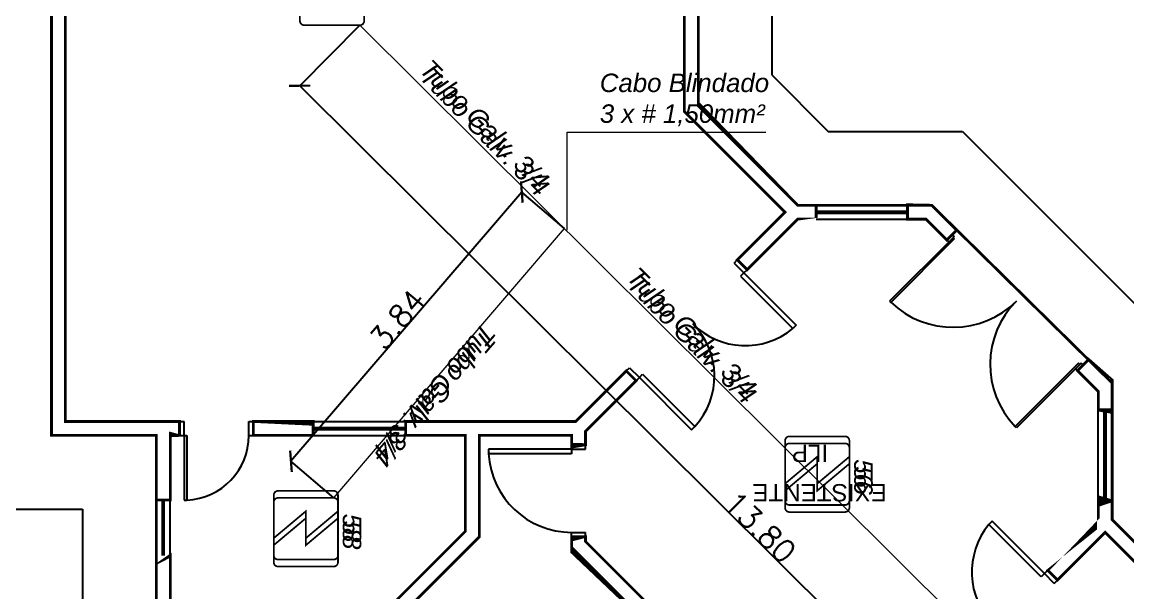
# Model space of a CAD drawing. Header units: metres. Extents: x -331 to 2982, y 362 to 2539.
# Drawn here: x 2846.95 to 2858.92, y 1433.19 to 1439.37 of the extents above; entities that cross this region are included whole.
import ezdxf
from ezdxf.enums import TextEntityAlignment as Align

# ---------------------------------------------------------------- set-up
doc = ezdxf.new("R2010")
doc.units = ezdxf.units.M
doc.layers.get('0').update_dxf_attribs({"color": 251})
doc.layers.get('Defpoints').update_dxf_attribs({"color": 251})
for name, color, linetype in [('DET. FUMAÇA', 1, 'Continuous'), ('Div', 251, 'Continuous'), ('Pis', 251, 'Continuous')]:
    doc.layers.add(name, color=color, linetype=linetype)
doc.styles.add('COTA', font='simplex.shx')
doc.styles.get("Standard").update_dxf_attribs({"font": 'arial.ttf', "height": 0.3})
doc.dimstyles.new('EXEC_75', dxfattribs={"dimscale": 75, "dimtxt": 0.0032, "dimasz": 0.0022, "dimexe": 0, "dimexo": 0, "dimgap": 5e-05, "dimtad": 1, "dimzin": 4, "dimdsep": 46, "dimtxsty": 'COTA', "dimblk": 'ARCHTICK', "dimcen": 0, "dimclrd": 1, "dimclre": 1, "dimclrt": 2, "dimazin": 0, "dimtfac": 1, "dimtix": 1, "dimtmove": 2, "dimatfit": 3, "dimldrblk": 'DOT', "dimfxl": 1, "dimtvp": 1, "dimtolj": 1, "dimtzin": 0, "dimarcsym": 0})

# ---------------------------------------------------------------- blocks, each defined once
blk = doc.blocks.new('Detector de fumaça')
at = {"layer": 'DET. FUMAÇA', "linetype": 'Continuous', "lineweight": 15, "const_width": 0.01870277497772515}
blk.add_lwpolyline([(774.59948291868, 539.8157648447526), (775.2490596285452, 539.8157648447526, -0.414213562373095), (775.2958165659895, 539.7690079073084), (775.2958165659895, 539.1669315525518, -0.414213562373095), (775.2490596285452, 539.1201746151075), (774.59948291868, 539.1201746151075, -0.414213562373095), (774.5527259812357, 539.1669315525518), (774.5527259812357, 539.7690079073084, -0.414213562373095)], format="xyb", close=True, dxfattribs=at)
blk.add_lwpolyline([(774.7729620717275, 539.8157648447526), (775.0644559117889, 539.46796972993), (774.7729620717275, 539.46796972993), (775.0644559117889, 539.1201746151075)], dxfattribs=at)
blk = doc.blocks.new('derw')
at = {"layer": 'Div', "color": 2, "linetype": 'Continuous', "lineweight": 15}
blk.add_lwpolyline([(814.4189921522002, 2191.529581289617), (814.4189921522002, 2192.588913395118), (816.5705472743985, 2192.588913395118)], dxfattribs=at)
at = {"layer": 'Div', "color": 2, "linetype": 'Continuous', "lineweight": 15, "insert": (814.7715363855286, 2193.224066991034), "char_height": 0.2, "attachment_point": 1}
blk.add_mtext_dynamic_manual_height_columns('{\\fArial|b0|i1|c0|p34;Cabo Blindado \\P3 x # 1,50mm²}', width=13.3188035564217, gutter_width=2.5, heights=[0], dxfattribs=at)
blk = doc.blocks.new('_ARCHTICK')
at = {"color": 0, "linetype": 'ByBlock', "const_width": 0.15}
blk.add_lwpolyline([(-0.5, -0.5), (0.5, 0.5)], dxfattribs=at)
blk = doc.blocks.new('*D149')
at = {"color": 1, "linetype": 'Continuous', "lineweight": -2, "transparency": 16777216}
for p, q in [((2850.603181876212, 1439.334949984927), (2849.952078209241, 1438.680070873319)), ((2859.741195360126, 1428.94738897771), (2849.952078209241, 1438.680070873319)), ((2860.392299027098, 1429.602268089317), (2859.741195360126, 1428.94738897771))]:
    blk.add_line(p, q, dxfattribs=at)
at = {"layer": 'Defpoints', "color": 0, "transparency": 16777216}
for p in [(2850.603181876212, 1439.334949984927), (2849.952078209241, 1438.680070873319), (2860.392299027098, 1429.602268089317)]:
    blk.add_point(p, dxfattribs=at)
at = {"color": 1, "lineweight": -2, "transparency": 16777216, "xscale": 0.165, "yscale": 0.165, "zscale": 0.165}
for p, rotation in [((2849.952078209241, 1438.680070873319), 135.1656349872106), ((2859.741195360126, 1428.94738897771), 315.1656349872106)]:
    blk.add_blockref('_ARCHTICK', p, dxfattribs=dict(at, rotation=rotation))
at = {"color": 2, "lineweight": 15, "transparency": 16777216, "insert": (2854.933887919018, 1433.901486988235), "char_height": 0.24, "attachment_point": 5, "rotation": 315.1656349872106, "style": 'COTA'}
blk.add_mtext('\\A1;13.80', dxfattribs=at)
blk = doc.blocks.new('_Dot')
at = {"color": 0, "linetype": 'ByBlock', "lineweight": -2}
blk.add_line((-0.5, 0), (-1, 0), dxfattribs=at)
at = {"color": 0, "linetype": 'ByBlock', "const_width": 0.5}
blk.add_lwpolyline([(-0.25, 0, 1), (0.25, 0, 1)], format="xyb", close=True, dxfattribs=at)
blk = doc.blocks.new('*D150')
at = {"color": 1, "linetype": 'Continuous', "lineweight": -2, "transparency": 16777216}
for p, q in [((2852.356054869952, 1437.528834069145), (2849.857508051284, 1434.61414818671)), ((2852.818424674862, 1437.132478286153), (2852.356054869952, 1437.528834069145)), ((2850.319877856194, 1434.217792403719), (2849.857508051284, 1434.61414818671))]:
    blk.add_line(p, q, dxfattribs=at)
at = {"layer": 'Defpoints', "color": 0, "transparency": 16777216}
for p in [(2852.818424674862, 1437.132478286153), (2849.857508051284, 1434.61414818671), (2850.319877856194, 1434.217792403719)]:
    blk.add_point(p, dxfattribs=at)
at = {"color": 1, "lineweight": -2, "transparency": 16777216, "xscale": 0.165, "yscale": 0.165, "zscale": 0.165}
for p, rotation in [((2852.356054869952, 1437.528834069145), 49.39593327124727), ((2849.857508051284, 1434.61414818671), 229.3959332712472)]:
    blk.add_blockref('_ARCHTICK', p, dxfattribs=dict(at, rotation=rotation))
at = {"color": 2, "lineweight": 15, "transparency": 16777216, "insert": (2851.01282735265, 1436.152031106173), "char_height": 0.24, "attachment_point": 5, "rotation": 49.395933271247266, "style": 'COTA'}
blk.add_mtext('\\A1;3.84', dxfattribs=at)

msp = doc.modelspace()

# ---------------------------------------------------------------- linework, layer by layer
at = {"lineweight": 0}
msp.add_lwpolyline([(2847.266001174505, 1445.994926085632), (2854.266001174502, 1445.994926085629), (2854.266001174502, 1438.461973351952), (2855.342442184163, 1437.385532342293), (2856.793360674334, 1437.385532342287), (2858.746359239817, 1435.460818048066), (2858.746359239818, 1433.981615286642), (2859.822800249477, 1432.905174276983), (2867.356227118455, 1432.905174276983), (2867.356227118461, 1425.905174276987), (2856.255752983162, 1425.905174276983), (2856.255752983161, 1427.039799967896), (2852.455752983161, 1427.039799967896), (2852.45575298316, 1428.733733950715), (2850.094560848248, 1431.094926085632), (2848.400626865419, 1431.094926085634), (2848.400626865419, 1434.894926085632), (2847.266001174505, 1434.894926085632)], close=True, dxfattribs=at)
at = {"layer": 'Div', "color": 150, "linetype": 'Continuous', "lineweight": 0}
for p, q in [((2850.603181876212, 1439.334949984927), (2860.392299027098, 1429.602268089317)), ((2850.319877856194, 1434.217792403719), (2852.818424674862, 1437.132478286153))]:
    msp.add_line(p, q, dxfattribs=at)
at = {"layer": 'Pis'}
for p, q in [((2855.066001174506, 1438.793344201851), (2855.066001174506, 1446.794926085625)), ((2855.066001174506, 1438.793344201851), (2855.673813034065, 1438.185532342292)), ((2855.673813034065, 1438.185532342292), (2857.124731524244, 1438.18553234229)), ((2857.124731524244, 1438.18553234229), (2859.546359239821, 1435.763904626717)), ((2855.542442184159, 1437.385532342276), (2856.531228639988, 1437.385532342283)), ((2855.542442184158, 1437.320532342275), (2856.53122863999, 1437.320532342282)), ((2855.542442184158, 1437.300532342274), (2856.531228639991, 1437.300532342282)), ((2855.542442184158, 1437.235532342277), (2856.531228639992, 1437.235532342284)), ((2857.023862302926, 1437.034822560899), (2856.337968725174, 1436.34892898315)), ((2857.016791235113, 1437.070177899961), (2857.038004438549, 1437.048964696526)), ((2857.038004438549, 1437.048964696523), (2857.023862302925, 1437.034822560902)), ((2857.023862302925, 1437.034822560902), (2857.038004438549, 1437.020680425277)), ((2857.038004438549, 1437.020680425275), (2856.3521108608, 1436.334786847527)), ((2856.95668715872, 1437.010073823563), (2856.977900362153, 1436.988860620129)), ((2854.653725455009, 1436.758947647501), (2854.689080794069, 1436.79430298656)), ((2854.795146811248, 1436.688236969382), (2854.689080794069, 1436.794302986561)), ((2854.653725455018, 1436.758947647493), (2854.759791472193, 1436.652881630317)), ((2854.759791472189, 1436.652881630321), (2854.795146811247, 1436.688236969381)), ((2854.75979147219, 1436.652881630322), (2854.72443613313, 1436.617526291262)), ((2854.72443613313, 1436.617526291262), (2855.290121558079, 1436.051840866312)), ((2854.75979147219, 1436.652881630322), (2855.325476897139, 1436.087196205372)), ((2856.337968725174, 1436.34892898315), (2856.352110860799, 1436.334786847526)), ((2855.325476897139, 1436.087196205372), (2855.290121558079, 1436.051840866312)), ((2853.48699926605, 1435.592221458544), (2853.522354605109, 1435.627576797602)), ((2853.593065283232, 1435.486155441362), (2853.486999266053, 1435.592221458541)), ((2853.522354605114, 1435.6275767976), (2853.628420622289, 1435.521510780423)), ((2858.381507322803, 1435.677177541022), (2857.695613745055, 1434.991283963272)), ((2858.395649458427, 1435.663035405399), (2857.709755880678, 1434.977141827646)), ((2858.349687517657, 1435.617073464626), (2858.370900721092, 1435.595860261191)), ((2858.395649458429, 1435.663035405398), (2858.381507322803, 1435.677177541022)), ((2858.409791594051, 1435.677177541023), (2858.395649458429, 1435.663035405399)), ((2858.431004797489, 1435.655964337586), (2858.409791594054, 1435.677177541023)), ((2853.593065283232, 1435.486155441362), (2853.628420622289, 1435.521510780423)), ((2853.628420622289, 1435.521510780424), (2853.663775961349, 1435.556866119483)), ((2853.628420622289, 1435.521510780424), (2854.194106047239, 1434.955825355475)), ((2853.663775961349, 1435.556866119483), (2854.229461386297, 1434.991180694533)), ((2858.596359239822, 1434.181615286636), (2858.596359239812, 1435.170401742462)), ((2858.661359239819, 1434.181615286638), (2858.661359239818, 1435.170401742462)), ((2858.68135923982, 1434.181615286638), (2858.68135923982, 1435.170401742463)), ((2858.746359239821, 1434.181615286638), (2858.746359239812, 1435.170401742463)), ((2848.650626865423, 1434.89492608563), (2848.650626865423, 1435.044926085628)), ((2848.650626865423, 1435.044926085628), (2848.700626865424, 1435.044926085626)), ((2848.700626865422, 1434.894926085628), (2848.700626865424, 1435.044926085626)), ((2849.400626865423, 1434.894926085628), (2849.400626865423, 1435.044926085628)), ((2849.400626865423, 1435.044926085628), (2849.450626865422, 1435.044926085627)), ((2849.450626865422, 1434.894926085627), (2849.450626865422, 1435.044926085627)), ((2850.098198387871, 1435.044926085625), (2851.098198387871, 1435.044926085631)), ((2848.650626865423, 1434.89492608563), (2848.700626865422, 1434.894926085628)), ((2848.700626865422, 1434.894926085628), (2848.700626865422, 1434.19492608563)), ((2848.700626865422, 1434.894926085628), (2848.730626865422, 1434.894926085628)), ((2848.730626865422, 1434.894926085628), (2848.730626865422, 1434.19492608563)), ((2849.400626865423, 1434.894926085628), (2849.450626865422, 1434.894926085627)), ((2850.09819838787, 1434.979926085627), (2851.09819838787, 1434.979926085621)), ((2850.09819838787, 1434.959926085627), (2851.09819838787, 1434.959926085633)), ((2850.098198387871, 1434.894926085628), (2851.098198387871, 1434.894926085628)), ((2854.194106047239, 1434.955825355475), (2854.229461386297, 1434.991180694533)), ((2857.709755880678, 1434.977141827646), (2857.695613745054, 1434.991283963271)), ((2852.895769910322, 1434.744926085625), (2852.895769910321, 1434.794926085625)), ((2853.045769910322, 1434.744926085625), (2853.045769910322, 1434.794926085625)), ((2852.895769910322, 1434.744926085625), (2851.995769910323, 1434.744926085624)), ((2851.995769910323, 1434.744926085624), (2851.995769910321, 1434.694926085624)), ((2852.895769910321, 1434.694926085624), (2851.995769910321, 1434.694926085624)), ((2852.895769910322, 1434.744926085625), (2853.045769910322, 1434.744926085625)), ((2852.895769910322, 1434.744926085625), (2852.895769910321, 1434.694926085624)), ((2848.400626865426, 1433.59492608564), (2848.400626865429, 1434.19492608564)), ((2848.465626865419, 1433.594926085639), (2848.465626865419, 1434.194926085639)), ((2848.485626865427, 1433.594926085639), (2848.485626865427, 1434.194926085639)), ((2848.550626865427, 1433.594926085639), (2848.550626865428, 1434.19492608564)), ((2848.700626865422, 1434.19492608563), (2848.730626865422, 1434.19492608563)), ((2846.466001174509, 1434.094926085628), (2847.600626865421, 1434.094926085629)), ((2847.600626865421, 1434.094926085629), (2847.600626865421, 1430.294926085633)), ((2857.448023102901, 1433.96464999961), (2857.412667763841, 1433.929294660551)), ((2857.978353188791, 1433.363609235601), (2857.412667763841, 1433.929294660551)), ((2858.013708527851, 1433.398964574661), (2857.448023102901, 1433.96464999961)), ((2852.895769910321, 1433.844926085625), (2853.045769910319, 1433.844926085626)), ((2852.895769910321, 1433.794926085625), (2852.895769910321, 1433.844926085625)), ((2853.045769910319, 1433.794926085624), (2853.045769910319, 1433.844926085626)), ((2853.045769910322, 1433.744926085627), (2853.04576991032, 1433.794926085626)), ((2858.013708527851, 1433.398964574661), (2857.978353188791, 1433.363609235601)), ((2858.013708527858, 1433.398964574616), (2858.049063866918, 1433.434319913675)), ((2858.119774545029, 1433.292898557429), (2858.013708527854, 1433.398964574621)), ((2858.049063866891, 1433.434319913702), (2858.155129884071, 1433.328253896525)), ((2858.119774545029, 1433.292898557429), (2858.155129884096, 1433.328253896495))]:
    msp.add_line(p, q, dxfattribs=at)
at = {"layer": 'Pis', "const_width": 0.03}
for points in [[(2847.266001174505, 1445.994926085632), (2854.266001174502, 1445.99492608563), (2854.266001174502, 1438.461973351953), (2855.342442184163, 1437.385532342294), (2856.793360674334, 1437.385532342287), (2858.746359239817, 1435.460818048066), (2858.746359239818, 1433.981615286642), (2859.822800249477, 1432.905174276983), (2867.356227118455, 1432.905174276983), (2867.356227118461, 1425.905174276988), (2856.255752983162, 1425.905174276983), (2856.255752983161, 1427.039799967896), (2852.455752983161, 1427.039799967897), (2852.45575298316, 1428.733733950715), (2850.094560848248, 1431.094926085632), (2848.400626865419, 1431.094926085635), (2848.400626865419, 1434.894926085632), (2847.266001174505, 1434.894926085632)], [(2848.550626865428, 1434.19492608564), (2848.550626865422, 1434.894926085629), (2848.650626865423, 1434.894926085631), (2848.650626865423, 1435.044926085628), (2847.416001174507, 1435.04492608563), (2847.416001174508, 1439.461973351952), (2847.266001174509, 1439.461973351952), (2847.266001174509, 1434.894926085629), (2848.400626865423, 1434.894926085629), (2848.400626865419, 1434.19492608564)], [(2855.205310149807, 1437.31053234229), (2854.689080794073, 1436.794302986558), (2854.795146811249, 1436.688236969381), (2855.342442184166, 1437.235532342291), (2855.542442184158, 1437.235532342274), (2855.542442184159, 1437.385532342289), (2855.342442184167, 1437.385532342291), (2854.266001174506, 1438.46197335195), (2854.266001174504, 1439.461973351949), (2854.116001174504, 1439.461973351948), (2854.116001174505, 1438.399841317595)], [(2856.885976480592, 1437.080784501677), (2856.956687158714, 1437.010073823558), (2857.062753175895, 1437.116139840743), (2856.992042497775, 1437.186850518861), (2856.793360674338, 1437.385532342284), (2856.531228639988, 1437.385532342283), (2856.531228639992, 1437.235532342281), (2856.731228639983, 1437.235532342285)], [(2858.596359239821, 1435.370401742462), (2858.596359239812, 1435.170401742462), (2858.746359239822, 1435.170401742463), (2858.74635923982, 1435.460818048063), (2858.491108873895, 1435.716068413991), (2858.37090072109, 1435.59586026119)], [(2852.895769910323, 1434.894926085628), (2852.895769910322, 1434.794926085625), (2853.045769910322, 1434.794926085626), (2853.045769910322, 1434.938860068448), (2853.593065283229, 1435.486155441365), (2853.48699926605, 1435.592221458544), (2852.939703893145, 1435.044926085625), (2851.098198387871, 1435.044926085625), (2851.098198387871, 1434.894926085628), (2851.745769910321, 1434.894926085628), (2851.745769910321, 1433.856837308419), (2850.783858687535, 1432.894926085631), (2848.550626865422, 1432.894926085629), (2848.550626865427, 1433.594926085639), (2848.400626865426, 1433.59492608564), (2848.400626865424, 1432.29492608564), (2848.550626865426, 1432.29492608564), (2848.550626865427, 1432.74492608563), (2850.845990721889, 1432.744926085629), (2851.895769910321, 1433.794705274064), (2851.895769910321, 1434.894926085628)], [(2850.098198387872, 1434.894926085628), (2850.098198387871, 1435.044926085626), (2849.450626865422, 1435.044926085627), (2849.450626865422, 1434.894926085628)], [(2859.760668215126, 1432.75517427698), (2860.822800249481, 1432.75517427698), (2860.822800249483, 1432.90517427698), (2859.822800249481, 1432.90517427698), (2858.746359239821, 1433.981615286639), (2858.746359239821, 1434.181615286638), (2858.596359239822, 1434.181615286637), (2858.596359239821, 1433.981615286635), (2858.049063866891, 1433.434319913702), (2858.155129884071, 1433.328253896525), (2858.671359239823, 1433.844483252278)], [(2853.916662420974, 1432.661901540626), (2851.328189924292, 1430.073429043941), (2851.188672463568, 1430.212946504666), (2851.082606446391, 1430.106880487487), (2851.467707385016, 1429.721779548862), (2851.573773402194, 1429.82784556604), (2851.434255941472, 1429.967363026763), (2854.022728438151, 1432.555835523445), (2855.043620948804, 1431.534943012793), (2855.155752983158, 1431.534943012793), (2855.155752983158, 1431.684943012792), (2855.10575298316, 1431.68494301279), (2853.045769910322, 1433.744926085633), (2853.04576991032, 1433.794926085626), (2852.895769910322, 1433.794926085625), (2852.895769910323, 1433.682794051277)]]:
    msp.add_lwpolyline(points, close=True, dxfattribs=at)
at = {"layer": 'Pis'}
for centre, radius, start, end in [((2857.023570743484, 1437.035114120337), 0.9702061636560068, 226.1811889133477, 315.000000000133), ((2858.395941017865, 1435.662743845958), 0.9702061636560068, 134.9999999999241, 223.8188110866996), ((2854.775495978156, 1436.671235286598), 0.8052881070702751, 225.1332794958393, 309.7215917271489), ((2853.641264232183, 1435.534354390316), 0.8006332218302827, 317.2789111555084, 45.00000000009204), ((2848.700626865423, 1434.894926085628), 0.7006425622239807, 272.4540316746184, 359.9999999998513), ((2852.895769910325, 1434.744926085627), 0.8999999999996362, 183.1798301198578, 269.9999999997974), ((2858.032062184127, 1433.414669080627), 0.8052881070702751, 140.2784082728718, 224.8667205042064)]:
    msp.add_arc(centre, radius, start, end, dxfattribs=at)

# ---------------------------------------------------------------- block references
at = {"layer": 'DET. FUMAÇA', "linetype": 'Continuous', "lineweight": 0, "rotation": 270}
for p in [(2310.834173968904, 2214.630766550917), (2316.086176618291, 2209.436606295903), (2316.086176618291, 2209.360606295903), (2310.550869948885, 2208.846518384955), (2310.550869948885, 2208.770518384955)]:
    msp.add_blockref('Detector de fumaça', p, dxfattribs=at)
at = {"layer": 'Div', "color": 150, "linetype": 'Continuous', "lineweight": 15}
msp.add_blockref('derw', (2038.428843885729, -754.4130545447322), dxfattribs=at)

# ---------------------------------------------------------------- texts
at = {"layer": 'Div', "color": 2, "linetype": 'Continuous', "lineweight": 0, "char_height": 0.2, "attachment_point": 1}
for gutter_width, insert, rotation in [(2.5, (2851.377291880345, 1438.982438727867), 314.78994534730475), (2.5, (2851.377291880345, 1438.906438727867), 314.78994534730475), (2.5, (2853.620522759016, 1436.734562846151), 314.78994534730475), (2.5, (2853.620522759016, 1436.658562846151), 314.78994534730475), (2.499999999999999, (2852.089816997035, 1435.995668620954), 228.99740792584254), (2.499999999999999, (2852.089816997035, 1435.919668620954), 228.99740792584254)]:
    msp.add_mtext_dynamic_manual_height_columns('{\\fArial|b0|i1|c0|p34;Tubo Galv. 3/4 }', width=13.3188035564217, gutter_width=gutter_width, heights=[0], dxfattribs=dict(at, insert=insert, rotation=rotation))
at = {"layer": 'Div', "color": 3, "linetype": 'Continuous', "lineweight": 0, "char_height": 0.2, "attachment_point": 1, "rotation": 270}
for s, insert in [('{\\fArial|b0|i1|c0|p34;56}', (2856.153573692035, 1434.637334824659)), ('{\\fArial|b0|i1|c0|p34;56}', (2856.153573692035, 1434.561334824659)), ('{\\fArial|b0|i1|c0|p34;58}', (2850.618267022629, 1434.047246913711)), ('{\\fArial|b0|i1|c0|p34;58}', (2850.618267022629, 1433.971246913711))]:
    msp.add_mtext_dynamic_manual_height_columns(s, width=13.3188035564217, gutter_width=2.5, heights=[0], dxfattribs=dict(at, insert=insert))
at = {"layer": 'Pis', "extrusion": (4.41899807569076e-08, -0.0003013093525700553, 0.9999999546063351)}
for s, p in [('ILP ', (2855.439332434076, 1434.698948532122, -0.4321902836534315)), ('EXISTENTE', (2855.579284833228, 1434.273770977836, -0.4320621489454284))]:
    msp.add_text(s, height=0.1875, rotation=180.0000000007556, dxfattribs=at).set_placement(p, align=Align.MIDDLE_CENTER)

# ---------------------------------------------------------------- dimensions: what is measured, and where the dimension line sits
at = {"color": 30, "linetype": 'Continuous', "lineweight": 15, "true_color": 0xf8991e}
for p1, p2, distance, picture, middle in [((2860.392299027098, 1429.602268089317), (2850.603181876212, 1439.334949984927), 0.9234731376515916, '*D149', (2854.933887919018, 1433.901486988235)), ((2852.818424674862, 1437.132478286153), (2850.319877856194, 1434.217792403719), -0.6090022522150158, '*D150', (2851.01282735265, 1436.152031106173))]:
    dim = msp.add_aligned_dim(p1=p1, p2=p2, distance=distance, dimstyle='EXEC_75', dxfattribs=at)
    dim.commit()
    dim.dimension.update_dxf_attribs({"geometry": picture, "text_midpoint": middle})

doc.saveas('drawing.dxf')
